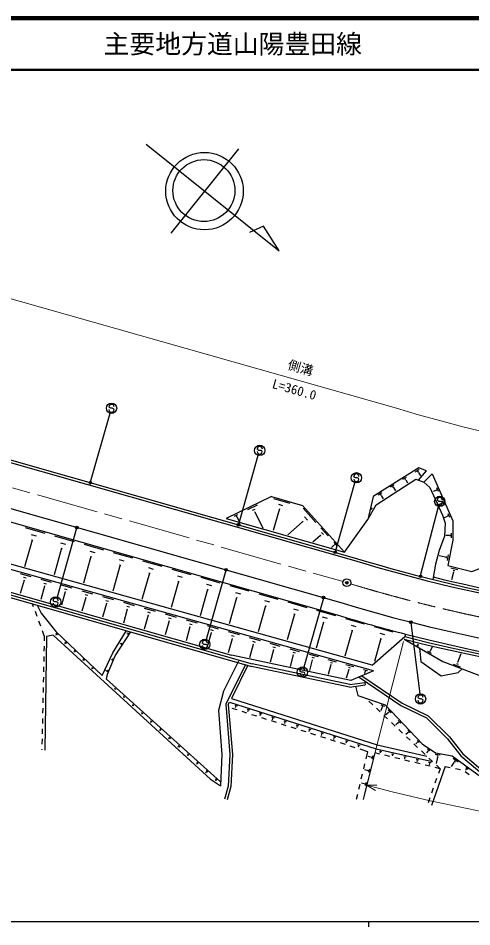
# Model space of a CAD drawing. Units: millimetres, scale not verified. Extents: x 40000 to 680000, y 20000 to 380000.
# Drawn here: x 200204 to 287994, y 204000 to 380000 of the extents above; entities that cross this region are included whole.
import ezdxf
from ezdxf.enums import TextEntityAlignment as Align

# ---------------------------------------------------------------- set-up
doc = ezdxf.new("R2010")
doc.units = ezdxf.units.MM
doc.header["$LTSCALE"] = 1000
doc.header["$PDMODE"] = 32
doc.header["$PDSIZE"] = 500
doc.linetypes.add('CHAIN', pattern=[18.5, 12, -1.5, 3.5, -1.5])
for name, color, linetype, lineweight in [('S-BGD', 7, 'Continuous', 25), ('S-BMK', 2, 'CHAIN', 13), ('S-BMK-SRVR', 3, 'Continuous', 25), ('S-STR-HTXT', 7, 'Continuous', 13), ('S-STR-STRC', 7, 'Continuous', 25), ('S-TTL', 2, 'Continuous', 140), ('S-TTL-BAND', 7, 'Continuous', 25), ('S-TTL-LINE', 7, 'Continuous', 50)]:
    doc.layers.add(name, color=color, linetype=linetype, lineweight=lineweight)
doc.layers.add('S-TTL-TXT', color=7, linetype='Continuous')
doc.styles.add('@ＭＳ ゴシック', font='')
doc.styles.add('ＭＳ ゴシック', font='')
doc.styles.get('@ＭＳ ゴシック').set_extended_font_data('@MS Gothic')
doc.styles.get('ＭＳ ゴシック').set_extended_font_data('MS Gothic')

msp = doc.modelspace()

# ---------------------------------------------------------------- linework, layer by layer
at = {"layer": 'S-BGD'}
for p, q in [((224985, 355601), (250726, 334952)), ((242850, 354719), (229721, 338353)), ((247669, 339718), (244943, 338469)), ((250726, 334952), (247669, 339718)), ((112312, 318980), (265232, 275496)), ((112169, 318501), (265091, 275016)), ((109003, 307913), (261963, 264418)), ((167003, 294019), (262671, 266816)), ((277746, 292889), (268891, 287377)), ((277033, 292151), (277826, 292644)), ((277453, 292137), (277652, 292261)), ((277690, 290545), (279204, 292320)), ((279204, 292320), (277746, 292889)), ((269512, 285739), (277187, 290739)), ((274670, 290680), (275338, 291096)), ((275024, 290669), (275192, 290773)), ((275191, 290541), (275233, 290567)), ((275212, 290554), (275568, 289982)), ((277187, 290739), (278698, 290158)), ((277651, 291986), (277701, 292016)), ((277676, 292001), (278074, 291362)), ((278698, 290158), (280344, 291726)), ((280344, 291726), (284299, 282627)), ((261590, 276688), (265378, 290010)), ((272282, 289194), (272975, 289625)), ((272650, 289182), (272823, 289290)), ((272823, 289049), (272866, 289076)), ((272845, 289063), (273223, 288455)), ((278698, 290158), (279861, 289111)), ((279861, 289111), (282303, 283704)), ((281258, 288528), (281184, 288699)), ((281541, 288346), (281243, 289030)), ((249237, 287322), (240461, 283060)), ((249237, 287322), (255215, 285622)), ((249633, 286949), (252759, 286061)), ((268891, 287377), (267884, 282890)), ((269870, 287692), (270588, 288139)), ((270251, 287680), (270431, 287792)), ((270430, 287543), (270475, 287570)), ((270453, 287557), (270854, 286911)), ((281050, 288539), (280484, 288293)), ((281059, 288518), (281040, 288561)), ((244668, 284825), (246499, 285714)), ((250583, 285835), (251364, 285612)), ((255215, 285622), (263370, 276546)), ((267884, 282890), (269512, 285739)), ((268579, 284845), (268649, 285154)), ((282142, 286017), (281566, 285767)), ((282152, 285996), (282133, 286039)), ((282352, 286006), (282277, 286179)), ((282638, 285822), (282337, 286513)), ((268724, 254698), (164612, 283783)), ((242057, 283557), (242721, 283880)), ((242386, 283512), (242552, 283593)), ((242529, 283376), (242571, 283396)), ((242550, 283386), (242959, 282543)), ((245577, 284701), (246035, 284923)), ((245971, 284327), (246085, 284382)), ((246028, 284355), (247540, 281240)), ((250751, 284942), (249555, 280734)), ((250654, 284970), (250849, 284914)), ((255373, 285073), (257831, 282336)), ((255611, 283432), (256225, 282748)), ((268683, 284944), (268700, 285021)), ((268766, 284955), (268771, 284975)), ((268768, 284965), (268792, 284960)), ((282303, 283704), (282826, 282192)), ((283238, 283488), (282652, 283234)), ((283247, 283467), (283228, 283510)), ((283450, 283477), (283374, 283651)), ((283738, 283291), (283435, 283989)), ((268936, 253600), (164338, 282821)), ((240461, 283060), (263370, 276546)), ((255234, 282475), (252362, 279896)), ((255157, 282561), (255311, 282390)), ((263370, 276546), (267884, 282890)), ((282826, 282192), (282710, 279692)), ((284299, 282627), (284325, 278893)), ((201569, 281344), (205342, 280272)), ((202716, 279999), (203659, 279731)), ((258659, 279863), (258746, 279767)), ((258781, 281279), (260167, 279737)), ((258915, 280354), (259261, 279969)), ((283852, 279681), (283851, 279899)), ((284072, 279356), (284066, 280227)), ((160762, 278643), (245371, 254445)), ((160902, 279123), (245492, 254931)), ((163244, 278974), (241464, 256603)), ((202920, 278922), (201451, 273751)), ((202802, 278955), (203038, 278888)), ((207262, 279727), (211023, 278659)), ((208405, 278386), (209346, 278119)), ((212943, 278114), (216692, 277049)), ((258703, 279815), (257246, 278507)), ((261285, 278492), (261883, 277827)), ((261343, 278093), (261492, 277927)), ((282710, 279692), (281664, 276902)), ((283634, 279789), (282964, 279784)), ((284325, 278893), (283324, 273970)), ((283634, 279761), (283633, 279816)), ((208609, 277313), (207145, 272160)), ((208491, 277346), (208726, 277279)), ((214083, 276777), (215020, 276511)), ((218612, 276504), (222348, 275443)), ((261251, 277860), (260835, 277486)), ((261233, 277881), (261270, 277840)), ((281664, 276902), (280966, 274227)), ((214285, 275707), (212827, 270573)), ((214168, 275740), (214402, 275674)), ((219748, 275172), (220682, 274907)), ((224268, 274898), (227993, 273840)), ((282817, 275618), (281649, 275856)), ((282810, 275583), (282825, 275653)), ((283070, 275420), (283128, 275701)), ((283266, 274940), (283495, 276066)), ((287982, 272830), (295304, 275638)), ((219949, 274105), (218497, 268989)), ((219833, 274138), (220066, 274072)), ((225400, 273570), (226332, 273305)), ((229913, 273295), (233625, 272240)), ((280966, 274227), (280448, 271281)), ((283324, 273970), (287982, 272830)), ((283949, 273559), (285298, 273229)), ((284373, 273098), (284710, 273015)), ((200600, 272431), (202638, 271862)), ((201334, 271128), (200613, 268546)), ((201222, 271708), (201731, 271566)), ((201270, 271146), (201398, 271110)), ((204567, 271323), (206617, 270750)), ((225602, 272507), (224154, 267409)), ((225485, 272540), (225718, 272473)), ((231041, 271971), (231969, 271708)), ((235545, 271695), (239245, 270644)), ((284459, 272719), (284085, 271191)), ((284417, 272730), (284501, 272709)), ((205306, 270012), (204579, 267412)), ((205193, 270596), (205705, 270453)), ((205242, 270030), (205370, 269994)), ((208546, 270211), (210609, 269635)), ((209176, 269480), (209691, 269336)), ((231242, 270911), (229799, 265832)), ((231126, 270944), (231358, 270878)), ((236870, 269320), (235432, 264258)), ((236670, 270376), (237595, 270113)), ((236754, 269352), (236985, 269287)), ((241165, 270099), (244854, 269052)), ((209290, 268892), (208558, 266274)), ((209225, 268910), (209354, 268874)), ((212538, 269096), (214613, 268517)), ((213286, 267769), (212549, 265132)), ((213171, 268360), (213690, 268215)), ((213221, 267787), (213351, 267751)), ((216542, 267978), (218629, 267395)), ((242486, 267731), (241053, 262688)), ((242287, 268784), (243209, 268522)), ((242370, 267764), (242601, 267698)), ((246774, 268506), (250450, 267462)), ((203191, 266012), (202987, 266567)), ((203901, 266306), (204624, 264768)), ((217294, 266643), (216552, 263988)), ((217179, 267237), (217701, 267092)), ((217229, 266661), (217359, 266625)), ((220559, 266856), (222658, 266269)), ((221199, 266111), (221724, 265964)), ((248090, 266146), (246662, 261121)), ((247891, 267196), (248810, 266935)), ((247975, 266179), (248205, 266114)), ((252370, 266917), (256034, 265877)), ((203878, 264133), (203534, 265072)), ((204624, 264768), (207492, 261229)), ((221315, 265513), (220568, 262839)), ((221249, 265531), (221381, 265494)), ((224587, 265730), (226699, 265140)), ((225348, 264379), (224596, 261687)), ((225232, 264981), (225760, 264834)), ((225282, 264398), (225414, 264361)), ((228629, 264601), (230753, 264008)), ((253682, 264565), (252260, 259557)), ((253484, 265611), (254400, 265351)), ((253567, 264597), (253796, 264532)), ((257954, 265331), (261606, 264294)), ((259064, 264029), (259977, 263770)), ((204565, 262255), (204221, 263194)), ((229394, 263243), (228636, 260531)), ((229277, 263848), (229808, 263699)), ((229327, 263261), (229460, 263224)), ((232682, 263469), (234819, 262872)), ((233334, 262711), (233868, 262562)), ((236748, 262333), (238897, 261733)), ((259262, 262987), (257845, 257997)), ((259147, 263019), (259376, 262954)), ((263526, 263749), (267167, 262715)), ((264633, 262451), (265543, 262193)), ((205252, 260377), (204908, 261316)), ((206972, 260508), (205698, 260239)), ((206972, 260508), (237453, 232607)), ((207504, 260570), (207398, 260458)), ((207492, 261229), (216471, 252686)), ((207494, 260579), (207514, 260560)), ((207496, 260880), (207814, 260577)), ((207540, 260687), (207619, 260611)), ((218490, 257080), (221178, 261365)), ((218962, 256500), (221994, 261131)), ((221298, 260893), (221212, 260949)), ((221305, 260903), (221291, 260882)), ((221410, 260880), (221355, 260795)), ((221578, 260951), (221356, 260613)), ((233452, 262102), (232689, 259372)), ((233385, 262121), (233519, 262084)), ((237522, 260958), (236755, 258210)), ((237404, 261571), (237941, 261420)), ((237455, 260977), (237590, 260940)), ((240827, 261194), (242988, 260590)), ((264830, 261412), (263418, 256440)), ((264716, 261444), (264943, 261379)), ((269093, 262168), (272733, 261134)), ((270199, 260870), (271109, 260612)), ((275177, 260700), (275052, 260216)), ((205252, 260377), (205231, 259377)), ((205698, 260239), (205364, 238247)), ((209269, 258907), (209187, 258820)), ((209260, 258916), (209278, 258898)), ((209262, 259200), (209563, 258914)), ((209303, 259018), (209378, 258946)), ((219998, 258886), (219941, 258923)), ((220005, 258896), (219991, 258876)), ((220104, 258874), (220052, 258794)), ((220262, 258941), (220053, 258623)), ((241606, 259811), (240832, 257043)), ((241486, 260427), (242027, 260276)), ((241538, 259830), (241673, 259792)), ((244918, 260051), (247011, 259466)), ((245557, 259308), (246080, 259162)), ((245607, 258730), (245738, 258693)), ((248904, 258937), (250872, 258387)), ((268724, 254698), (275052, 260216)), ((270396, 259831), (269142, 255414)), ((270282, 259863), (270510, 259799)), ((274928, 259732), (282412, 255367)), ((277615, 258690), (277704, 258842)), ((205210, 258377), (205189, 257377)), ((211017, 257259), (210959, 257198)), ((211008, 257268), (211026, 257251)), ((211010, 257537), (211294, 257266)), ((211049, 257364), (211120, 257297)), ((216471, 252686), (218490, 257080)), ((245672, 258711), (244948, 256119)), ((249613, 257679), (248941, 255272)), ((249505, 258239), (249997, 258102)), ((249552, 257696), (249675, 257662)), ((252767, 257858), (254611, 257343)), ((253329, 257204), (253790, 257075)), ((277336, 258617), (277689, 258411)), ((277520, 258628), (277608, 258576)), ((277604, 258697), (277626, 258684)), ((277856, 258024), (278123, 255373)), ((279444, 257388), (280122, 256992)), ((279797, 257409), (279966, 257310)), ((279959, 257541), (280002, 257517)), ((279981, 257529), (280383, 258219)), ((205168, 256378), (205147, 255378)), ((212749, 255628), (212714, 255592)), ((212740, 255636), (212757, 255620)), ((212742, 255889), (213010, 255635)), ((212779, 255727), (212846, 255663)), ((217474, 252907), (218962, 256500)), ((218207, 255788), (218177, 255801)), ((218211, 255798), (218203, 255778)), ((218305, 255795), (218271, 255714)), ((218436, 255883), (218302, 255559)), ((242823, 255460), (239921, 249641)), ((264613, 251693), (241464, 256603)), ((253431, 256678), (252809, 254452)), ((253373, 256694), (253489, 256662)), ((256508, 256813), (258233, 256331)), ((257130, 255709), (256556, 253657)), ((257034, 256201), (257466, 256080)), ((257076, 255724), (257184, 255694)), ((260132, 255800), (261743, 255350)), ((260624, 255229), (261026, 255117)), ((278123, 255373), (282052, 252608)), ((282412, 255367), (305950, 246354)), ((285265, 255308), (285349, 255276)), ((285307, 255292), (285931, 256922)), ((205126, 254378), (205105, 253378)), ((214463, 254012), (214452, 254000)), ((214456, 254020), (214471, 254005)), ((214457, 254257), (214708, 254018)), ((214492, 254105), (214554, 254045)), ((217277, 253601), (217184, 253640)), ((217282, 253613), (217272, 253590)), ((217387, 253609), (217350, 253518)), ((217535, 253708), (217384, 253343)), ((244165, 254790), (240359, 247159)), ((244654, 254650), (241461, 248249)), ((264343, 250422), (245371, 254445)), ((264360, 250929), (245492, 254931)), ((260713, 254770), (260187, 252887)), ((260662, 254784), (260763, 254756)), ((263643, 254819), (265142, 254401)), ((264184, 253861), (263703, 252141)), ((264101, 254288), (264476, 254183)), ((264137, 253874), (264230, 253848)), ((268936, 253600), (264613, 251693)), ((267045, 253869), (267794, 253660)), ((267274, 253603), (267461, 253551)), ((284383, 254880), (285719, 254369)), ((285012, 255022), (285346, 254894)), ((285351, 253237), (286116, 253949)), ((205084, 252378), (205063, 251379)), ((217282, 251956), (217474, 252907)), ((217282, 251956), (239389, 232067)), ((266191, 252389), (274289, 246881)), ((266730, 252627), (274541, 247315)), ((267315, 253390), (267221, 253055)), ((267292, 253396), (267338, 253383)), ((282052, 252608), (285351, 253237)), ((205042, 250379), (205021, 249379)), ((218838, 250221), (219088, 249996)), ((218842, 249990), (218858, 249976)), ((218850, 249983), (218846, 249978)), ((218875, 250074), (218938, 250018)), ((264343, 250422), (267380, 250860)), ((264360, 250929), (267308, 251355)), ((265471, 250585), (265907, 248805)), ((267308, 251355), (267380, 250860)), ((205001, 248379), (204980, 247379)), ((220588, 248413), (220574, 248397)), ((220575, 248658), (220833, 248426)), ((220580, 248420), (220596, 248406)), ((220614, 248506), (220678, 248448)), ((239921, 249641), (238958, 245881)), ((241461, 248249), (269664, 239235)), ((265907, 248805), (271215, 246990)), ((222334, 246836), (222309, 246808)), ((222320, 247088), (222586, 246849)), ((222325, 246843), (222342, 246828)), ((222360, 246932), (222426, 246872)), ((240359, 247159), (241151, 237382)), ((240869, 247061), (241100, 247525)), ((240869, 247061), (241652, 237390)), ((241100, 247525), (269455, 238463)), ((242117, 246937), (242588, 246787)), ((242277, 246626), (242204, 246396)), ((242256, 246763), (242374, 246725)), ((242263, 246631), (242292, 246622)), ((268809, 247030), (268084, 247719)), ((270629, 246546), (270388, 245843)), ((270405, 247003), (271086, 246770)), ((270602, 246746), (270772, 246687)), ((270608, 246554), (270650, 246539)), ((271215, 246990), (278390, 239463)), ((274289, 246881), (279241, 244470)), ((274541, 247315), (279535, 244883)), ((204959, 246380), (204938, 245380)), ((224087, 245252), (224052, 245213)), ((224073, 245511), (224346, 245265)), ((224078, 245259), (224095, 245244)), ((224114, 245350), (224182, 245289)), ((238958, 245881), (239648, 237358)), ((242571, 246005), (241618, 246309)), ((244476, 245396), (243523, 245700)), ((244493, 246178), (244965, 246027)), ((244654, 245867), (244580, 245635)), ((244632, 246003), (244750, 245966)), ((244639, 245871), (244668, 245862)), ((246381, 244787), (245428, 245091)), ((246870, 245418), (247342, 245267)), ((247031, 245107), (246956, 244875)), ((247009, 245243), (247127, 245206)), ((247016, 245111), (247045, 245102)), ((249247, 244658), (249720, 244507)), ((270259, 245652), (269534, 246341)), ((271708, 244274), (270984, 244963)), ((271801, 245443), (271322, 244986)), ((271784, 245461), (271818, 245425)), ((271814, 245999), (272357, 245429)), ((271875, 245650), (272011, 245507)), ((279535, 244883), (283666, 240778)), ((204917, 244380), (204896, 243380)), ((225847, 243661), (225802, 243611)), ((225833, 243927), (226114, 243675)), ((225838, 243669), (225856, 243653)), ((225875, 243762), (225945, 243699)), ((248286, 244178), (247333, 244483)), ((250191, 243569), (249238, 243874)), ((249408, 244347), (249334, 244114)), ((249387, 244484), (249505, 244446)), ((249393, 244351), (249423, 244342)), ((252096, 242960), (251144, 243265)), ((251625, 243898), (252098, 243747)), ((251786, 243586), (251711, 243353)), ((251764, 243724), (251883, 243686)), ((251771, 243591), (251801, 243582)), ((254003, 243138), (254476, 242987)), ((254143, 242963), (254261, 242925)), ((273158, 242897), (272433, 243585)), ((273718, 243481), (273313, 243094)), ((273703, 243497), (273734, 243464)), ((273731, 243989), (274227, 243469)), ((273786, 243670), (273910, 243540)), ((279241, 244470), (283292, 240445)), ((204875, 242381), (204854, 241381)), ((227615, 242063), (227560, 242002)), ((227601, 242337), (227889, 242078)), ((227606, 242071), (227624, 242055)), ((227644, 242167), (227716, 242103)), ((254001, 242352), (253049, 242656)), ((254164, 242826), (254089, 242592)), ((254149, 242831), (254179, 242821)), ((255906, 241743), (254954, 242047)), ((256382, 242378), (256856, 242227)), ((256543, 242065), (256468, 241831)), ((256521, 242203), (256640, 242165)), ((256528, 242070), (256558, 242061)), ((257811, 241134), (256859, 241438)), ((258761, 241618), (259235, 241466)), ((258922, 241305), (258847, 241069)), ((258901, 241442), (259019, 241404)), ((258907, 241310), (258937, 241300)), ((274608, 241519), (273883, 242208)), ((275589, 241566), (275255, 241248)), ((275575, 241581), (275603, 241552)), ((275600, 242027), (276050, 241555)), ((275651, 241738), (275763, 241620)), ((204833, 240381), (204812, 239381)), ((229391, 240459), (229326, 240386)), ((229376, 240739), (229672, 240473)), ((229382, 240467), (229400, 240450)), ((229421, 240566), (229495, 240499)), ((259716, 240525), (258764, 240829)), ((261621, 239916), (260669, 240221)), ((261140, 240857), (261615, 240706)), ((261302, 240544), (261226, 240308)), ((261280, 240682), (261399, 240644)), ((261287, 240549), (261317, 240539)), ((263527, 239307), (262574, 239612)), ((263520, 240097), (263996, 239945)), ((263682, 239783), (263606, 239546)), ((263660, 239921), (263779, 239883)), ((263667, 239788), (263697, 239778)), ((276058, 240141), (275333, 240830)), ((277507, 238763), (276782, 239452)), ((277414, 239699), (277150, 239447)), ((277402, 239712), (277427, 239686)), ((277424, 240114), (277829, 239689)), ((277470, 239853), (277571, 239747)), ((278390, 239463), (280955, 237708)), ((283292, 240445), (285894, 237134)), ((283666, 240778), (286255, 237483)), ((204791, 238381), (204790, 238295)), ((231175, 238847), (231099, 238762)), ((231159, 239135), (231463, 238862)), ((231165, 238856), (231184, 238838)), ((231205, 238957), (231281, 238889)), ((265432, 238698), (264479, 239003)), ((265901, 239336), (266377, 239184)), ((266063, 239022), (265987, 238784)), ((266041, 239160), (266160, 239122)), ((266048, 239027), (266077, 239017)), ((267876, 237917), (266384, 238394)), ((269222, 237691), (266983, 228672)), ((267540, 236523), (267876, 237917)), ((270194, 237456), (269222, 237691)), ((269455, 238463), (280407, 236007)), ((269664, 239235), (279278, 237080)), ((270104, 238061), (270503, 237971)), ((270231, 237928), (270331, 237905)), ((270259, 237817), (270233, 237703)), ((270246, 237820), (270271, 237814)), ((278957, 237385), (278232, 238074)), ((279494, 238050), (279254, 237700)), ((279418, 238457), (279900, 238126)), ((279479, 238061), (279509, 238040)), ((279516, 238212), (279637, 238130)), ((280955, 237708), (284194, 237123)), ((232966, 237229), (232879, 237132)), ((232950, 237524), (233261, 237244)), ((232956, 237237), (232975, 237220)), ((232997, 237341), (233075, 237271)), ((234749, 235906), (235067, 235619)), ((239648, 237358), (239353, 231329)), ((241151, 237382), (240851, 231255)), ((241652, 237390), (241348, 231174)), ((268412, 236876), (267912, 237000)), ((268417, 236897), (268407, 236855)), ((268597, 236917), (268557, 236753)), ((268823, 237124), (268660, 236465)), ((272138, 236985), (271166, 237220)), ((272456, 237534), (272875, 237440)), ((272618, 237277), (272586, 237133)), ((272589, 237394), (272694, 237370)), ((272605, 237280), (272631, 237274)), ((274081, 236514), (273109, 236749)), ((274828, 237002), (275267, 236903)), ((274998, 236733), (274959, 236558)), ((274968, 236855), (275078, 236830)), ((274985, 236736), (275012, 236730)), ((276025, 236043), (275053, 236278)), ((277221, 236465), (277681, 236362)), ((277399, 236184), (277353, 235978)), ((277367, 236312), (277482, 236286)), ((277385, 236187), (277413, 236181)), ((279634, 235924), (280115, 235817)), ((280407, 236007), (279682, 236696)), ((280932, 237458), (281887, 237286)), ((281323, 236894), (281097, 235639)), ((281247, 237155), (281486, 237111)), ((281294, 236900), (281353, 236889)), ((284194, 237123), (295459, 228889)), ((284418, 236650), (285360, 235961)), ((284515, 235856), (284574, 235813)), ((284599, 236156), (284835, 235984)), ((285894, 237134), (290734, 233061)), ((286255, 237483), (291040, 233457)), ((234765, 235603), (234668, 235495)), ((234755, 235612), (234775, 235594)), ((234796, 235719), (234876, 235647)), ((236555, 234281), (236881, 233987)), ((236604, 234089), (236685, 234016)), ((267073, 234578), (267307, 235551)), ((267773, 234281), (267288, 234402)), ((267778, 234301), (267768, 234261)), ((267956, 234322), (267915, 234160)), ((268178, 234525), (268017, 233876)), ((277969, 235572), (276997, 235807)), ((279912, 235101), (278941, 235336)), ((279821, 235630), (279767, 235393)), ((279787, 235764), (279908, 235737)), ((279806, 235633), (279836, 235627)), ((282846, 235030), (280185, 227500)), ((281856, 234629), (280884, 234865)), ((281856, 234629), (281131, 235318)), ((281856, 234629), (281523, 233687)), ((282846, 235030), (283830, 234850)), ((284545, 235834), (283973, 235052)), ((284813, 234669), (285797, 234489)), ((286687, 234100), (287477, 233486)), ((286918, 234501), (286787, 234323)), ((286861, 234864), (287280, 234558)), ((286904, 234511), (286931, 234492)), ((286942, 234644), (287047, 234568)), ((236571, 233971), (236464, 233851)), ((236561, 233980), (236581, 233962)), ((237453, 232607), (239353, 231329)), ((238384, 232366), (238335, 232312)), ((238369, 232649), (238667, 232381)), ((238374, 232374), (238393, 232357)), ((238414, 232474), (238488, 232407)), ((266606, 232634), (266839, 233606)), ((281190, 232744), (280857, 231801)), ((240851, 231255), (240138, 228729)), ((241348, 231174), (240619, 228593)), ((266138, 230689), (266372, 231661)), ((267137, 231696), (266666, 231813)), ((267142, 231716), (267132, 231676)), ((267316, 231736), (267277, 231577)), ((267536, 231936), (267377, 231297)), ((280523, 230858), (280190, 229915)), ((265671, 228744), (265905, 229717)), ((279857, 228972), (279524, 228030))]:
    msp.add_line(p, q, dxfattribs=at)
for centre, radius in [((236259, 346503), 7493), ((236142, 346609), 5995)]:
    msp.add_circle(centre, radius, dxfattribs=at)
for radius, start, end in [(295450, 252.98188, 268.26953), (294950, 252.98091, 268.26948), (294450, 256.04149, 268.26942), (304000, 252.99809, 274.37447), (306500, 253.00271, 255.56893), (306500, 255.56893, 283.07086), (307500, 255.56893, 275.64929), (307000, 255.56893, 283.07086)]:
    msp.add_arc((351561, 557529), radius, start, end, dxfattribs=at)
at = {"layer": 'S-BMK'}
msp.add_line((168337, 297798), (263081, 270857), dxfattribs=at)
msp.add_arc((351561, 557529), 300000, 253.13383, 271.9459, dxfattribs=at)
at = {"layer": 'S-BMK-SRVR'}
msp.add_circle((263803, 270652), 750, dxfattribs=at)
msp.add_point((263803, 270652), dxfattribs=at)
at = {"layer": 'S-STR-HTXT'}
for p, q in [((121353, 347585), (273419, 304470)), ((274803, 259247), (267142, 229476)), ((269640, 231420), (267640, 231413)), ((267640, 231413), (269376, 230419))]:
    msp.add_line(p, q, dxfattribs=at)
for centre, radius, start, end in [((351561, 557529), 264850, 252.83979, 283.54833), ((351457, 548731), 328201, 255.2038, 283.436)]:
    msp.add_arc(centre, radius, start, end, dxfattribs=at)
at = {"layer": 'S-STR-STRC'}
for p, q in [((217872, 304586), (217773, 304704)), ((218117, 304447), (217872, 304586)), ((214206, 290162), (217994, 303483)), ((218418, 304444), (218117, 304447)), ((218663, 304332), (218418, 304444)), ((218769, 304196), (218663, 304332)), ((246557, 296429), (246457, 296547)), ((246802, 296290), (246557, 296429)), ((247102, 296288), (246802, 296290)), ((247348, 296176), (247102, 296288)), ((247453, 296040), (247348, 296176)), ((242890, 282005), (246679, 295327)), ((265256, 291112), (265157, 291230)), ((265501, 290973), (265256, 291112)), ((265802, 290970), (265501, 290973)), ((266047, 290858), (265802, 290970)), ((266153, 290722), (266047, 290858)), ((278093, 272031), (281544, 285444)), ((281398, 286553), (281299, 286671)), ((281643, 286413), (281398, 286553)), ((281944, 286411), (281643, 286413)), ((282189, 286299), (281944, 286411)), ((282295, 286163), (282189, 286299)), ((211519, 281205), (207731, 267883)), ((240376, 272999), (236588, 259678)), ((259264, 267628), (255476, 254307)), ((207062, 267062), (206962, 267180)), ((207307, 266922), (207062, 267062)), ((207608, 266920), (207307, 266922)), ((207853, 266808), (207608, 266920)), ((207959, 266672), (207853, 266808)), ((276193, 262876), (277944, 249137)), ((235919, 258856), (235819, 258974)), ((236164, 258717), (235919, 258856)), ((236465, 258714), (236164, 258717)), ((236710, 258603), (236465, 258714)), ((236816, 258466), (236710, 258603)), ((254807, 253485), (254708, 253603)), ((255052, 253346), (254807, 253485)), ((255353, 253343), (255052, 253346)), ((255598, 253232), (255353, 253343)), ((255704, 253095), (255598, 253232)), ((277675, 248286), (277575, 248404)), ((277920, 248147), (277675, 248286)), ((278220, 248144), (277920, 248147)), ((278465, 248032), (278220, 248144)), ((278571, 247896), (278465, 248032))]:
    msp.add_line(p, q, dxfattribs=at)
for centre, radius in [((218268, 304445), 1000), ((246952, 296289), 1000), ((265652, 290971), 1000), ((214165, 290017), 150), ((214165, 290017), 120), ((214165, 290017), 90), ((214165, 290017), 60), ((214165, 290017), 30), ((281794, 286412), 1000), ((242849, 281861), 150), ((242849, 281861), 120), ((242849, 281861), 90), ((242849, 281861), 60), ((242849, 281861), 30), ((211560, 281349), 150), ((211560, 281349), 120), ((211560, 281349), 90), ((211560, 281349), 60), ((211560, 281349), 30), ((261549, 276543), 150), ((261549, 276543), 120), ((261549, 276543), 90), ((261549, 276543), 60), ((261549, 276543), 30), ((240417, 273144), 150), ((240417, 273144), 120), ((240417, 273144), 90), ((240417, 273144), 60), ((240417, 273144), 30), ((278055, 271886), 150), ((278055, 271886), 120), ((278055, 271886), 90), ((278055, 271886), 60), ((278055, 271886), 30), ((207457, 266921), 1000), ((259305, 267773), 150), ((259305, 267773), 120), ((259305, 267773), 90), ((259305, 267773), 60), ((259305, 267773), 30), ((276174, 263025), 150), ((276174, 263025), 120), ((276174, 263025), 90), ((276174, 263025), 60), ((276174, 263025), 30), ((236314, 258716), 1000), ((255203, 253345), 1000), ((278070, 248145), 1000)]:
    msp.add_circle(centre, radius, dxfattribs=at)
for centre, start, end in [((218273, 304700), 359.55488, 179.55488), ((218269, 304200), 179.55488, 359.55488), ((246953, 296043), 179.55488, 359.55488), ((246957, 296543), 359.55488, 179.55488), ((265653, 290726), 179.55488, 359.55488), ((265657, 291226), 359.55488, 179.55488), ((281799, 286667), 359.55488, 179.55488), ((281795, 286167), 179.55488, 359.55488), ((207462, 267176), 359.55488, 179.55488), ((207459, 266676), 179.55488, 359.55488), ((236319, 258970), 359.55488, 179.55488), ((236316, 258470), 179.55488, 359.55488), ((255208, 253599), 359.55488, 179.55488), ((255204, 253099), 179.55488, 359.55488), ((278075, 248400), 359.55488, 179.55488), ((278071, 247900), 179.55488, 359.55488)]:
    msp.add_arc(centre, 500, start, end, dxfattribs=at)
for p in [(214165, 290017), (242849, 281861), (211560, 281349), (261549, 276543), (240417, 273144), (278055, 271886), (259305, 267773), (276174, 263025)]:
    msp.add_point(p, dxfattribs=at)
at = {"layer": 'S-TTL'}
msp.add_line((680000, 380000), (40000, 380000), dxfattribs=at)
at = {"layer": 'S-TTL-BAND'}
for p, q in [((40000, 205000), (579000, 205000)), ((268000, 205000), (268000, 204000))]:
    msp.add_line(p, q, dxfattribs=at)
at = {"layer": 'S-TTL-LINE'}
msp.add_line((40000, 370000), (680000, 370000), dxfattribs=at)

# ---------------------------------------------------------------- texts
at = {"layer": 'S-STR-HTXT', "style": 'ＭＳ ゴシック'}
msp.add_text('側溝', height=1833, rotation=344.127, dxfattribs=at).set_placement((254451, 310887), align=Align.BOTTOM_CENTER)
at = {"layer": 'S-STR-HTXT', "style": '@ＭＳ ゴシック'}
msp.add_text('L=360.0', height=1833, rotation=344.127, dxfattribs=at).set_placement((253904, 308963), align=Align.TOP_CENTER)
at = {"layer": 'S-TTL-TXT', "style": 'ＭＳ ゴシック'}
msp.add_text('主要地方道山陽豊田線', height=3666, dxfattribs=at).set_placement((216734, 375000), align=Align.MIDDLE_LEFT)

doc.saveas('drawing.dxf')
